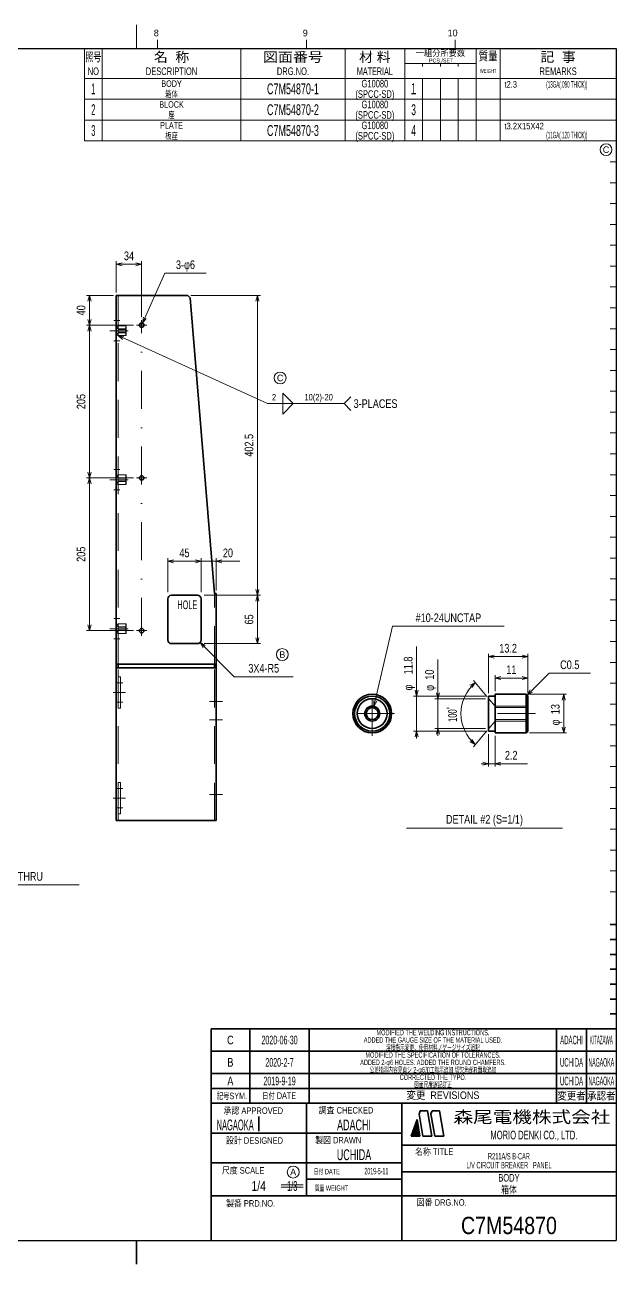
# Model space of a CAD drawing. Header units: millimetres. Extents: x 7 to 587, y 2 to 418.
# Drawn here: x 388.5 to 587, y 2 to 418 of the extents above; entities that cross this region are included whole.
import ezdxf
from ezdxf.enums import TextEntityAlignment as Align

# ---------------------------------------------------------------- set-up
doc = ezdxf.new("R2010")
doc.units = ezdxf.units.MM
doc.linetypes.add('DASHDOT', pattern=[25.3, 12.7, -6.3, 0, -6.3])
doc.linetypes.add('DASHED', pattern=[19, 12.7, -6.3])
for name, color, linetype in [('GR1_02', 7, 'Continuous'), ('GR1_05', 7, 'Continuous'), ('GR1_16', 7, 'Continuous'), ('図面枠C7M', 7, 'Continuous'), ('表題、部品表_01', 7, 'Continuous'), ('表題、部品表_02', 7, 'Continuous'), ('表題、部品表_03', 7, 'Continuous'), ('表題、部品表_Layer1', 7, 'Continuous')]:
    doc.layers.add(name, color=color, linetype=linetype)
doc.styles.add('HG丸ｺﾞｼｯｸM-PRO', font='')
doc.styles.get('HG丸ｺﾞｼｯｸM-PRO').set_extended_font_data('HG丸ｺﾞｼｯｸM-PRO')

# ---------------------------------------------------------------- blocks, each defined once
blk = doc.blocks.new('BLKF026')
at = {"layer": '図面枠C7M', "color": 4, "linetype": 'Continuous', "lineweight": 13}
for p, q in [((519.749617, 49.41693), (520.269705, 49.937017)), ((519.830546, 49.63928), (520.248506, 50.05724)), ((519.911475, 49.861631), (520.227307, 50.177463)), ((519.992404, 50.083981), (520.206109, 50.297686)), ((520.073333, 50.306331), (520.18491, 50.417909)), ((520.154262, 50.528681), (520.163712, 50.538131)), ((518.157871, 44.996757), (520.693675, 47.532561)), ((518.211969, 45.192276), (520.672477, 47.652784)), ((518.292898, 45.414626), (520.651278, 47.773006)), ((518.299292, 44.996757), (520.714874, 47.412338)), ((518.373827, 45.636976), (520.63008, 47.893229)), ((518.440714, 44.996757), (520.736072, 47.292115)), ((518.454756, 45.859327), (520.608881, 48.013452)), ((518.535684, 46.081677), (520.587682, 48.133675)), ((518.582135, 44.996757), (520.757271, 47.171892)), ((518.616613, 46.304027), (520.566484, 48.253898)), ((518.697542, 46.526377), (520.545285, 48.374121)), ((518.723556, 44.996757), (520.778469, 47.051669)), ((518.778471, 46.748727), (520.524087, 48.494343)), ((518.8594, 46.971078), (520.502888, 48.614566)), ((518.864978, 44.996757), (520.799668, 46.931447)), ((518.940329, 47.193428), (520.48169, 48.734789)), ((519.006399, 44.996757), (520.820866, 46.811224)), ((519.021258, 47.415778), (520.460491, 48.855012)), ((519.102186, 47.638128), (520.439293, 48.975235)), ((519.147821, 44.996757), (520.842065, 46.691001)), ((519.183115, 47.860479), (520.418094, 49.095457)), ((519.264044, 48.082829), (520.396896, 49.21568)), ((519.289242, 44.996757), (520.863263, 46.570778)), ((519.344973, 48.305179), (520.375697, 49.335903)), ((519.425902, 48.527529), (520.354499, 49.456126)), ((519.430663, 44.996757), (520.884462, 46.450555)), ((519.506831, 48.749879), (520.3333, 49.576349)), ((519.572085, 44.996757), (520.90566, 46.330332)), ((519.58776, 48.97223), (520.312102, 49.696572)), ((519.668689, 49.19458), (520.290903, 49.816794)), ((519.713506, 44.996757), (520.926859, 46.21011)), ((519.854927, 44.996757), (520.948057, 46.089887)), ((519.996349, 44.996757), (520.969256, 45.969664)), ((520.13777, 44.996757), (520.990455, 45.849441)), ((520.279191, 44.996757), (521.011653, 45.729218)), ((520.420613, 44.996757), (521.032852, 45.608995)), ((520.562034, 44.996757), (521.05405, 45.488773)), ((520.703455, 44.996757), (521.075249, 45.36855)), ((520.844877, 44.996757), (521.096447, 45.248327)), ((520.986298, 44.996757), (521.117646, 45.128104)), ((521.12772, 44.996757), (521.138844, 45.007881))]:
    blk.add_line(p, q, dxfattribs=at)
blk = doc.blocks.new('BLKF023')
at = {"layer": '図面枠C7M', "color": 4, "linetype": 'Continuous', "lineweight": 13}
for p, q in [((426, 410), (426, 418)), ((433, 413), (433, 410)), ((483, 413), (483, 410)), ((533, 413), (533, 410)), ((585, 393), (587, 393)), ((585, 386), (587, 386)), ((585, 379), (587, 379)), ((585, 372), (587, 372)), ((585, 365), (587, 365)), ((585, 358), (587, 358)), ((585, 351), (587, 351)), ((585, 344), (587, 344)), ((585, 337), (587, 337)), ((585, 330), (587, 330)), ((585, 323), (587, 323)), ((585, 316), (587, 316)), ((585, 309), (587, 309)), ((585, 302), (587, 302)), ((585, 295), (587, 295)), ((585, 288), (587, 288)), ((585, 281), (587, 281)), ((585, 274), (587, 274)), ((585, 267), (587, 267)), ((587, 260), (585, 260)), ((585, 253), (587, 253)), ((585, 246), (587, 246)), ((585, 239), (587, 239)), ((585, 232), (587, 232)), ((585, 225), (587, 225)), ((585, 218), (587, 218)), ((585, 211), (587, 211)), ((585, 204), (587, 204)), ((585, 197), (587, 197)), ((585, 190), (587, 190)), ((585, 183), (587, 183)), ((585, 176), (587, 176)), ((585, 169), (587, 169)), ((585, 162), (587, 162)), ((585, 155), (587, 155)), ((585, 148), (587, 148)), ((585, 141), (587, 141)), ((585, 134), (587, 134)), ((585, 127), (587, 127))]:
    blk.add_line(p, q, dxfattribs=at)
at = {"layer": '図面枠C7M', "color": 2, "linetype": 'Continuous', "lineweight": 25}
for p, q in [((33, 410), (587, 410)), ((587, 410), (587, 10)), ((7, 10), (587, 10))]:
    blk.add_line(p, q, dxfattribs=at)
at = {"layer": '図面枠C7M', "color": 3, "linetype": 'Continuous', "lineweight": 35}
for p, q in [((587, 116), (585, 116)), ((587, 111), (585, 111)), ((587, 106), (585, 106)), ((587, 101), (585, 101)), ((587, 96), (585, 96)), ((587, 91), (585, 91)), ((587, 86), (585, 86)), ((451, 81), (587, 81)), ((451, 81), (451, 10)), ((464, 56), (464, 81)), ((484, 56), (484, 81)), ((567, 56), (567, 81)), ((577, 56), (577, 81)), ((451, 73.5), (587, 73.5)), ((451, 66), (587, 66)), ((451, 61), (587, 61)), ((451, 56), (587, 56)), ((483, 56), (483, 25)), ((515, 56), (515, 10)), ((467.01, 51.56), (467.01, 46.69)), ((518.14, 45), (520.16, 50.55)), ((521.14, 45), (520.16, 50.55)), ((520.84, 52.4), (521.23, 53.5)), ((522.14, 45), (520.84, 52.4)), ((521.23, 53.5), (523.64, 53.5)), ((525.14, 45), (523.64, 53.5)), ((525.18, 53.5), (524.82, 52.51)), ((526.14, 45), (524.82, 52.51)), ((525.18, 53.5), (527.64, 53.5)), ((529.14, 45), (527.64, 53.5)), ((451, 46), (515, 46)), ((515, 42), (587, 42)), ((518.14, 45), (521.14, 45)), ((522.14, 45), (525.14, 45)), ((526.14, 45), (529.14, 45)), ((451, 36), (515, 36)), ((483, 30.5), (515, 30.5)), ((515, 33), (587, 33)), ((451, 25), (587, 25)), ((426, 2), (426, 10))]:
    blk.add_line(p, q, dxfattribs=at)
at = {"layer": '図面枠C7M', "color": 4, "linetype": 'Continuous', "lineweight": 13}
blk.add_blockref('BLKF026', (0, 0), dxfattribs=at)
at = {"layer": '図面枠C7M', "color": 4, "linetype": 'Continuous', "lineweight": 13, "style": 'HG丸ｺﾞｼｯｸM-PRO', "width": 1.003994}
for s, height, p in [('8', 2.25, (431.8, 413.45)), ('9', 2.25, (481.8, 413.45)), ('10', 2.255, (530.4, 413.45))]:
    blk.add_text(s, height=height, dxfattribs=at).set_placement(p, align=Align.BOTTOM_LEFT)
at = {"layer": '図面枠C7M', "color": 4, "linetype": 'Continuous', "lineweight": 13, "style": 'HG丸ｺﾞｼｯｸM-PRO'}
for s, height, width, p in [('記号SYM.', 2.182, 0.69227, (458.03, 58.49)), ('日付 DATE', 2.182, 0.692507, (473.87, 58.58)), ('変更  REVISIONS', 2.5455, 0.887352, (528.85, 58.72)), ('変更者', 2.545, 0.887717, (572, 58.5)), ('承認者', 2.545, 0.887717, (582, 58.5)), ('承認 APPROVED', 2.1818, 0.863151, (465.21, 53.54)), ('調査 CHECKED', 2.182, 0.863174, (496.34, 53.67)), ('設計 DESIGNED', 2.1818, 0.862613, (465.61, 43.51)), ('製図 DRAWN', 2.182, 0.863099, (493.7, 43.65)), ('名称 TITLE', 2.182, 0.862489, (525.93, 39.77)), ('尺度 SCALE', 2.182, 0.862581, (461.78, 33.49)), ('日付 DATE', 1.818, 0.618255, (489.88, 33.09)), ('質量 WEIGHT', 1.818, 0.618812, (491.46, 27.55)), ('製番 PRD.NO.', 2.182, 0.863299, (464.29, 22.41)), ('図番 DRG.NO.', 2.182, 0.863083, (528.44, 22.73))]:
    blk.add_text(s, height=height, dxfattribs=dict(at, width=width)).set_placement(p, align=Align.MIDDLE_CENTER)
at = {"layer": '図面枠C7M', "color": 2, "linetype": 'Continuous', "lineweight": 25, "style": 'HG丸ｺﾞｼｯｸM-PRO', "width": 1.206081}
blk.add_text('森尾電機株式会社', height=4, dxfattribs=at).set_placement((558.72, 51.43), align=Align.MIDDLE_CENTER)
at = {"layer": '図面枠C7M', "color": 3, "linetype": 'Continuous', "lineweight": 35, "style": 'HG丸ｺﾞｼｯｸM-PRO', "width": 0.652197}
blk.add_text('MORIO DENKI CO., LTD.', height=2.9091, dxfattribs=at).set_placement((559.38, 45.36), align=Align.MIDDLE_CENTER)
blk = doc.blocks.new('BLKF027')
at = {"layer": '図面枠C7M', "color": 3, "linetype": 'Continuous', "lineweight": 35, "style": 'HG丸ｺﾞｼｯｸM-PRO'}
for s, height, width, p in [('MODIFIED THE WELDING INSTRUCTIONS.', 1.8182, 0.618778, (525.5, 79.75)), ('C', 2.91, 0.782198, (457.5, 77.25)), ('2020-06-30', 2.909, 0.488281, (474, 77.25)), ('ADACHI', 2.909, 0.415454, (572, 77.25)), ('B', 2.91, 0.78204, (457.5, 69.75)), ('2020-2-7', 2.909, 0.488281, (474, 69.75)), ('MODIFIED THE SPECIFICATION OF TOLERANCES.', 1.8182, 0.618603, (525.5, 72.25)), ('UCHIDA', 2.909, 0.415827, (572, 69.75)), ('NAGAOKA', 2.909, 0.359254, (582, 69.75)), ('A', 2.91, 0.782973, (457.5, 63.5)), ('2019-9-19', 2.909, 0.488281, (474, 63.5)), ('CORRECTED THE TYPO.', 1.8182, 0.618782, (525.5, 64.75)), ('UCHIDA', 2.909, 0.415827, (572, 63.5)), ('NAGAOKA', 2.909, 0.359254, (582, 63.5)), ('NAGAOKA', 3.636, 0.414524, (459.11, 48.75)), ('ADACHI', 3.636, 0.619335, (499, 48.75)), ('UCHIDA', 3.636, 0.61989, (499, 38.75)), ('R211A/S B-CAR', 2.1818, 0.521847, (551, 38.25)), ('2019-5-11', 2.182, 0.482367, (506.5, 33.25)), ('L/V CIRCUIT BREAKER\u3000PANEL', 2.1818, 0.522183, (551, 35.25)), ('1/4', 3.273, 0.80628, (467, 28.25)), ('BODY', 2.545, 0.741425, (551, 31)), ('C7M54870', 5.818, 0.846013, (551, 15))]:
    blk.add_text(s, height=height, dxfattribs=dict(at, width=width)).set_placement(p, align=Align.MIDDLE_CENTER)
blk = doc.blocks.new('BLKF029')
at = {"layer": 'GR1_02', "color": 3, "linetype": 'Continuous', "lineweight": 35}
for p, q in [((436.47, 211.53), (436.47, 225.28)), ((437.72, 226.53), (446.47, 226.53)), ((447.72, 211.53), (447.72, 225.28)), ((437.72, 210.28), (446.47, 210.28))]:
    blk.add_line(p, q, dxfattribs=at)
for centre, start, end in [((437.72, 225.28), 90, 180), ((446.47, 225.28), 0, 90), ((437.72, 211.53), 180, 270), ((446.47, 211.53), 270, 0)]:
    blk.add_arc(centre, 1.25, start, end, dxfattribs=at)
blk = doc.blocks.new('BLKF030')
at = {"layer": 'GR1_02', "color": 3, "linetype": 'Continuous', "lineweight": 35}
for p, q in [((419.22, 327.16), (443.22, 327.16)), ((419.22, 327.16), (419.22, 150.91)), ((443.22, 327.16), (444.03, 326.41)), ((444.03, 326.41), (452.14, 227.16)), ((452.72, 227.16), (452.14, 227.16)), ((452.72, 150.91), (452.72, 227.16)), ((419.79, 202.16), (419.79, 203.41)), ((452.14, 202.16), (452.14, 203.41)), ((419.22, 150.91), (452.72, 150.91))]:
    blk.add_line(p, q, dxfattribs=at)
at = {"layer": 'GR1_02', "color": 4, "linetype": 'DASHED', "lineweight": 13}
for p, q in [((419.79, 203.41), (419.79, 327.16)), ((452.14, 203.41), (452.14, 227.16)), ((419.79, 150.91), (419.79, 202.16)), ((452.14, 150.91), (452.14, 202.16))]:
    blk.add_line(p, q, dxfattribs=at)
blk = doc.blocks.new('BLKF041')
at = {"layer": 'GR1_02', "color": 4, "linetype": 'DASHED', "lineweight": 13}
for p, q in [((420.59, 199.16), (419.79, 199.16)), ((419.79, 199.16), (419.79, 188.66)), ((420.59, 188.66), (420.59, 199.16)), ((419.79, 188.66), (420.59, 188.66))]:
    blk.add_line(p, q, dxfattribs=at)
blk = doc.blocks.new('BLKF042')
at = {"layer": 'GR1_02', "color": 4, "linetype": 'DASHED', "lineweight": 13}
for p, q in [((420.59, 163.66), (419.79, 163.66)), ((419.79, 163.66), (419.79, 153.16)), ((420.59, 153.16), (420.59, 163.66)), ((419.79, 153.16), (420.59, 153.16))]:
    blk.add_line(p, q, dxfattribs=at)
blk = doc.blocks.new('FXTIP_ARROW_S')
at = {"color": 0, "linetype": 'Continuous', "lineweight": -2}
for q in [(-1, 0), (-0.97, 0.26), (-0.97, -0.26)]:
    blk.add_line((0, 0), q, dxfattribs=at)
blk = doc.blocks.new('FXTIP_ARROW_E')
at = {"color": 0, "linetype": 'Continuous', "lineweight": -2}
for q in [(-1, 0), (-0.97, 0.26), (-0.97, -0.26)]:
    blk.add_line((0, 0), q, dxfattribs=at)
blk = doc.blocks.new('BLKF048')
at = {"layer": '表題、部品表_02', "color": 4, "linetype": 'Continuous', "lineweight": 13}
for p, q in [((408.5, 400), (408.5, 393)), ((408.5, 400), (587, 400)), ((414.5, 400), (414.5, 393)), ((461, 400), (461, 393)), ((496, 400), (496, 393)), ((516, 400), (516, 393)), ((522, 400), (522, 393)), ((528, 400), (528, 393)), ((534, 393), (534, 400)), ((540, 400), (540, 393)), ((548, 400), (548, 393)), ((587, 400), (587, 393)), ((408.5, 393), (587, 393))]:
    blk.add_line(p, q, dxfattribs=at)
blk = doc.blocks.new('BLKF051')
at = {"layer": '表題、部品表_01', "color": 4, "linetype": 'Continuous', "lineweight": 13}
for p, q in [((408.5, 410), (408.5, 400)), ((408.5, 410), (587, 410)), ((414.5, 410), (414.5, 400)), ((461, 410), (461, 400)), ((496, 410), (496, 400)), ((516, 410), (516, 400)), ((540, 410), (540, 400)), ((548, 410), (548, 400)), ((587, 410), (587, 400)), ((516, 405), (540, 405)), ((522, 404), (522, 405)), ((528, 405), (528, 404)), ((534, 405), (534, 404)), ((408.5, 400), (587, 400))]:
    blk.add_line(p, q, dxfattribs=at)
at = {"layer": '表題、部品表_01', "color": 3, "linetype": 'Continuous', "lineweight": 35, "style": 'HG丸ｺﾞｼｯｸM-PRO'}
for s, height, width, p in [('照号', 2.909, 0.651535, (411.5, 407.2)), ('名  称', 3.273, 1.042426, (437.75, 407.2)), ('図面番号', 3.273, 1.127518, (478.5, 407.2)), ('材 料', 3.273, 1.042439, (506, 407.2)), ('一組分所要数', 2.036, 0.966638, (528, 408.5)), ('質量', 2.909, 0.781842, (544, 407.5)), ('記  事', 3.273, 1.042426, (567.5, 407.2)), ('NO', 2.545, 0.740841, (411.5, 402.4)), ('DESCRIPTION', 2.5455, 0.741365, (437.75, 402.4)), ('DRG.NO.', 2.545, 0.741189, (478.5, 402.4)), ('MATERIAL', 2.545, 0.594756, (506, 402.4)), ('PCS./SET.', 1.309, 0.862935, (528.5, 406)), ('REMARKS', 2.545, 0.742803, (567.5, 402.4)), ('WEIGHT', 1.309, 0.635507, (544, 402.5))]:
    blk.add_text(s, height=height, dxfattribs=dict(at, width=width)).set_placement(p, align=Align.MIDDLE_CENTER)
blk = doc.blocks.new('BLKF050')
at = {"layer": '表題、部品表_01', "color": 3, "linetype": 'Continuous', "lineweight": 13}
blk.add_blockref('BLKF051', (0, 0), dxfattribs=at)
blk = doc.blocks.new('BLKF055')
at = {"layer": '表題、部品表_02', "color": 4, "linetype": 'Continuous', "lineweight": 13}
for p, q in [((408.5, 393), (408.5, 386)), ((408.5, 393), (587, 393)), ((414.5, 393), (414.5, 386)), ((461, 393), (461, 386)), ((496, 393), (496, 386)), ((516, 393), (516, 386)), ((522, 393), (522, 386)), ((528, 393), (528, 386)), ((534, 386), (534, 393)), ((540, 393), (540, 386)), ((548, 393), (548, 386)), ((587, 393), (587, 386)), ((408.5, 386), (587, 386))]:
    blk.add_line(p, q, dxfattribs=at)
blk = doc.blocks.new('BLKF057')
at = {"layer": '表題、部品表_02', "color": 4, "linetype": 'Continuous', "lineweight": 13}
for p, q in [((408.5, 386), (408.5, 379)), ((408.5, 386), (587, 386)), ((414.5, 386), (414.5, 379)), ((461, 386), (461, 379)), ((496, 386), (496, 379)), ((516, 386), (516, 379)), ((522, 386), (522, 379)), ((528, 386), (528, 379)), ((534, 379), (534, 386)), ((540, 386), (540, 379)), ((548, 386), (548, 379)), ((587, 386), (587, 379)), ((408.5, 379), (587, 379))]:
    blk.add_line(p, q, dxfattribs=at)
blk = doc.blocks.new('BLKF074')
at = {"layer": '図面枠C7M', "color": 3, "linetype": 'Continuous', "lineweight": 35}
for p, q in [((544.12, 180.91), (544.12, 192.71)), ((544.12, 192.71), (546.32, 192.71)), ((546.32, 193.31), (556.82, 193.31)), ((546.32, 193.31), (546.32, 180.31)), ((556.82, 180.31), (556.82, 193.31)), ((556.82, 193.31), (557.32, 192.81)), ((557.32, 192.81), (557.32, 180.81)), ((546.32, 180.91), (544.12, 180.91)), ((556.82, 180.31), (546.32, 180.31)), ((557.32, 180.81), (556.82, 180.31))]:
    blk.add_line(p, q, dxfattribs=at)
at = {"layer": '図面枠C7M', "color": 4, "linetype": 'DASHED', "lineweight": 13}
for p, q in [((544.12, 191.81), (544.22, 191.81)), ((546.32, 189.31), (544.22, 191.81)), ((544.22, 191.81), (544.22, 181.81)), ((557.32, 189.31), (546.32, 189.31)), ((546.32, 189.31), (546.32, 184.31)), ((557.32, 188.81), (546.32, 188.81)), ((546.32, 184.31), (544.22, 181.81)), ((557.32, 184.81), (546.32, 184.81)), ((557.32, 184.31), (546.32, 184.31)), ((544.12, 181.81), (544.22, 181.81))]:
    blk.add_line(p, q, dxfattribs=at)
blk = doc.blocks.new('BLKF075')
at = {"layer": '図面枠C7M', "color": 3, "linetype": 'Continuous', "lineweight": 35}
for radius in [6.5, 5.9, 5, 2.5, 2]:
    blk.add_circle((505.1, 186.81), radius, dxfattribs=at)
blk = doc.blocks.new('BLKF076')
at = {"layer": 'GR1_16', "color": 4, "linetype": 'Continuous', "lineweight": 13}
for p, q in [((478.61, 290.85), (475.11, 294.35)), ((475.11, 287.35), (475.11, 294.35)), ((478.61, 290.85), (475.11, 287.35))]:
    blk.add_line(p, q, dxfattribs=at)
blk = doc.blocks.new('BLKF078')
at = {"layer": 'GR1_02', "color": 4, "linetype": 'DASHED', "lineweight": 13}
for p, q in [((419.24, 213.81), (419.24, 216.76)), ((419.24, 216.76), (419.79, 216.76)), ((419.24, 216.53), (419.27, 216.53)), ((419.79, 215.91), (419.27, 216.53)), ((419.27, 216.53), (419.27, 214.03)), ((419.79, 216.91), (422.42, 216.91)), ((419.79, 216.91), (419.79, 213.66)), ((422.42, 213.66), (422.42, 216.91)), ((422.42, 216.91), (422.54, 216.78)), ((422.54, 216.78), (422.54, 213.78)), ((419.24, 214.03), (419.27, 214.03)), ((419.79, 213.81), (419.24, 213.81)), ((419.79, 214.66), (419.27, 214.03)), ((422.54, 215.91), (419.79, 215.91)), ((419.79, 215.91), (419.79, 214.66)), ((422.54, 215.78), (419.79, 215.78)), ((422.54, 214.78), (419.79, 214.78)), ((422.54, 214.66), (419.79, 214.66)), ((422.42, 213.66), (419.79, 213.66)), ((422.54, 213.78), (422.42, 213.66))]:
    blk.add_line(p, q, dxfattribs=at)
blk = doc.blocks.new('BLKF079')
at = {"layer": 'GR1_02', "color": 4, "linetype": 'DASHED', "lineweight": 13}
for p, q in [((419.24, 263.81), (419.24, 266.76)), ((419.24, 266.76), (419.79, 266.76)), ((419.24, 266.53), (419.27, 266.53)), ((419.79, 265.91), (419.27, 266.53)), ((419.27, 266.53), (419.27, 264.03)), ((419.79, 266.91), (422.42, 266.91)), ((419.79, 266.91), (419.79, 263.66)), ((422.42, 263.66), (422.42, 266.91)), ((422.42, 266.91), (422.54, 266.78)), ((422.54, 266.78), (422.54, 263.78)), ((419.24, 264.03), (419.27, 264.03)), ((419.79, 263.81), (419.24, 263.81)), ((419.79, 264.66), (419.27, 264.03)), ((422.54, 265.91), (419.79, 265.91)), ((419.79, 265.91), (419.79, 264.66)), ((422.54, 265.78), (419.79, 265.78)), ((422.54, 264.78), (419.79, 264.78)), ((422.54, 264.66), (419.79, 264.66)), ((422.42, 263.66), (419.79, 263.66)), ((422.54, 263.78), (422.42, 263.66))]:
    blk.add_line(p, q, dxfattribs=at)
blk = doc.blocks.new('BLKF080')
at = {"layer": 'GR1_02', "color": 4, "linetype": 'DASHED', "lineweight": 13}
for p, q in [((419.24, 313.81), (419.24, 316.76)), ((419.24, 316.76), (419.79, 316.76)), ((419.24, 316.53), (419.27, 316.53)), ((419.79, 315.91), (419.27, 316.53)), ((419.27, 316.53), (419.27, 314.03)), ((419.79, 316.91), (422.42, 316.91)), ((419.79, 316.91), (419.79, 313.66)), ((422.42, 313.66), (422.42, 316.91)), ((422.42, 316.91), (422.54, 316.78)), ((422.54, 316.78), (422.54, 313.78)), ((419.24, 314.03), (419.27, 314.03)), ((419.79, 313.81), (419.24, 313.81)), ((419.79, 314.66), (419.27, 314.03)), ((422.54, 315.91), (419.79, 315.91)), ((419.79, 315.91), (419.79, 314.66)), ((422.54, 315.78), (419.79, 315.78)), ((422.54, 314.78), (419.79, 314.78)), ((422.54, 314.66), (419.79, 314.66)), ((422.42, 313.66), (419.79, 313.66)), ((422.54, 313.78), (422.42, 313.66))]:
    blk.add_line(p, q, dxfattribs=at)
blk = doc.blocks.new('BLKF081')
at = {"layer": '表題、部品表_Layer1', "color": 4, "linetype": 'Continuous', "lineweight": 13}
blk.add_circle((478.58, 32.93), 2, dxfattribs=at)
at = {"layer": '表題、部品表_Layer1', "color": 4, "linetype": 'Continuous', "lineweight": 13, "style": 'HG丸ｺﾞｼｯｸM-PRO', "width": 1.042301}
blk.add_text('A', height=2.18, dxfattribs=at).set_placement((478.58, 32.93), align=Align.MIDDLE_CENTER)
blk = doc.blocks.new('BLKF085')
at = {"layer": 'GR1_05', "color": 4, "linetype": 'Continuous', "lineweight": 13}
blk.add_circle((474.93, 206.63), 2, dxfattribs=at)
at = {"layer": 'GR1_05', "color": 4, "linetype": 'Continuous', "lineweight": 13, "style": 'HG丸ｺﾞｼｯｸM-PRO', "width": 1.04272}
blk.add_text('B', height=2.18, rotation=360, dxfattribs=at).set_placement((474.93, 206.63), align=Align.MIDDLE_CENTER)
blk = doc.blocks.new('BLKF086')
at = {"layer": 'GR1_05', "color": 4, "linetype": 'Continuous', "lineweight": 13}
blk.add_circle((474.2, 299.46), 2, dxfattribs=at)
at = {"layer": 'GR1_05', "color": 4, "linetype": 'Continuous', "lineweight": 13, "style": 'HG丸ｺﾞｼｯｸM-PRO', "width": 1.042931}
blk.add_text('C', height=2.18, dxfattribs=at).set_placement((474.2, 299.46), align=Align.MIDDLE_CENTER)
blk = doc.blocks.new('BLKF087')
at = {"layer": '表題、部品表_Layer1', "color": 4, "linetype": 'Continuous', "lineweight": 13}
blk.add_circle((583.58, 376.09), 2, dxfattribs=at)
at = {"layer": '表題、部品表_Layer1', "color": 4, "linetype": 'Continuous', "lineweight": 13, "style": 'HG丸ｺﾞｼｯｸM-PRO', "width": 1.042931}
blk.add_text('C', height=2.18, dxfattribs=at).set_placement((583.58, 376.09), align=Align.MIDDLE_CENTER)

msp = doc.modelspace()

# ---------------------------------------------------------------- linework, layer by layer
at = {"layer": 'GR1_02', "color": 4, "linetype": 'DASHDOT', "lineweight": 13}
for p, q in [((420.44, 318.7), (418.36, 318.7)), ((429.47, 317.16), (425.97, 317.16)), ((427.72, 212.91), (427.72, 318.91)), ((423.15, 315.28), (417.03, 315.28)), ((420.44, 311.87), (418.36, 311.87)), ((420.44, 268.7), (418.36, 268.7)), ((423.15, 265.28), (417.03, 265.28)), ((429.47, 265.91), (425.97, 265.91)), ((420.44, 261.87), (418.36, 261.87)), ((420.44, 218.7), (418.36, 218.7)), ((423.15, 215.28), (417.03, 215.28)), ((429.47, 214.66), (425.97, 214.66)), ((420.44, 211.87), (418.36, 211.87)), ((421.45, 197.16), (418.95, 197.16)), ((422.27, 193.91), (418.21, 193.91)), ((421.45, 190.66), (418.95, 190.66)), ((450.48, 190.91), (454.9, 190.91)), ((450.48, 184.66), (454.9, 184.66)), ((422.27, 158.41), (418.21, 158.41)), ((421.45, 161.66), (418.95, 161.66)), ((450.48, 159.66), (454.9, 159.66)), ((421.45, 155.16), (418.95, 155.16))]:
    msp.add_line(p, q, dxfattribs=at)
at = {"layer": 'GR1_02', "color": 4, "linetype": 'DASHED', "lineweight": 13}
for p, q in [((419.22, 316.78), (419.79, 316.78)), ((419.22, 313.78), (419.79, 313.78)), ((419.22, 266.78), (419.79, 266.78)), ((419.22, 263.78), (419.79, 263.78)), ((419.22, 216.78), (419.79, 216.78)), ((419.22, 213.78), (419.79, 213.78))]:
    msp.add_line(p, q, dxfattribs=at)
at = {"layer": 'GR1_02', "color": 3, "linetype": 'Continuous', "lineweight": 35}
for p, q in [((419.22, 203.41), (452.72, 203.41)), ((419.22, 202.16), (452.72, 202.16))]:
    msp.add_line(p, q, dxfattribs=at)
for centre in [(427.72, 317.16), (427.72, 265.91), (427.72, 214.66)]:
    msp.add_circle(centre, 0.75, dxfattribs=at)
at = {"layer": 'GR1_16', "color": 4, "linetype": 'Continuous', "lineweight": 13}
for p, q in [((419.22, 328.16), (419.22, 338.62)), ((419.22, 337.62), (427.72, 337.62)), ((427.72, 319.91), (427.72, 338.62)), ((428.02, 317.84), (435.51, 334.65)), ((435.51, 334.65), (449.35, 334.65)), ((418.22, 327.16), (409.21, 327.16)), ((410.21, 317.16), (410.21, 327.16)), ((444.22, 327.16), (467.57, 327.16)), ((466.57, 226.53), (466.57, 327.16)), ((424.97, 317.16), (409.21, 317.16)), ((410.21, 265.91), (410.21, 317.16)), ((419.79, 313.66), (470, 290.85)), ((497.97, 293.14), (495.68, 290.85)), ((470, 290.85), (495.68, 290.85)), ((497.97, 288.56), (495.68, 290.85)), ((424.97, 265.91), (409.21, 265.91)), ((410.21, 214.66), (410.21, 265.91)), ((436.47, 227.53), (436.47, 238.93)), ((436.47, 237.93), (447.72, 237.93)), ((447.72, 227.53), (447.72, 238.93)), ((447.72, 237.93), (452.72, 237.93)), ((452.72, 228.16), (452.72, 238.93)), ((452.72, 237.93), (460.64, 237.93)), ((448.72, 226.53), (467.57, 226.53)), ((466.57, 210.28), (466.57, 226.53)), ((424.97, 214.66), (409.21, 214.66)), ((447.35, 210.65), (458.81, 199.19)), ((448.72, 210.28), (467.57, 210.28)), ((458.81, 199.19), (478.57, 199.19)), ((348.49, 129.34), (406.73, 129.34))]:
    msp.add_line(p, q, dxfattribs=at)
at = {"layer": '図面枠C7M', "color": 4, "linetype": 'Continuous', "lineweight": 13}
for p, q in [((505.67, 189.24), (511.91, 216.14)), ((511.91, 216.14), (549.43, 216.14)), ((520, 192.71), (520, 209.31)), ((527.16, 191.81), (527.16, 205)), ((544.12, 193.71), (544.12, 206.92)), ((544.12, 205.92), (557.32, 205.92)), ((557.32, 193.81), (557.32, 206.92)), ((546.32, 194.31), (546.32, 199.72)), ((557.12, 193.01), (564.48, 200.37)), ((557.32, 193.81), (557.32, 199.72)), ((564.48, 200.37), (578.32, 200.37)), ((543.58, 192.57), (539.07, 197.94)), ((546.32, 198.72), (557.32, 198.72)), ((543.12, 192.71), (519, 192.71)), ((520, 180.91), (520, 192.71)), ((543.12, 191.81), (526.16, 191.81)), ((527.16, 181.81), (527.16, 191.81)), ((557.92, 193.31), (570.37, 193.31)), ((569.37, 180.31), (569.37, 193.31)), ((543.12, 180.91), (519, 180.91)), ((520, 178.41), (520, 180.91)), ((543.12, 181.81), (526.16, 181.81)), ((527.16, 179.31), (527.16, 181.81)), ((543.58, 181.04), (539.07, 175.67)), ((544.12, 179.91), (544.12, 169)), ((546.32, 179.31), (546.32, 169)), ((557.92, 180.31), (570.37, 180.31)), ((541.62, 170), (544.12, 170)), ((544.12, 170), (546.32, 170)), ((546.32, 170), (557.2, 170)), ((516.62, 148.33), (568.94, 148.33))]:
    msp.add_line(p, q, dxfattribs=at)
at = {"layer": '図面枠C7M', "color": 4, "linetype": 'DASHDOT', "lineweight": 13}
for p, q in [((505.1, 179.31), (505.1, 194.31)), ((512.6, 186.81), (497.6, 186.81)), ((559.86, 186.81), (541.14, 186.81))]:
    msp.add_line(p, q, dxfattribs=at)
at = {"layer": '図面枠C7M', "color": 4, "linetype": 'Continuous', "lineweight": 13}
msp.add_arc((548.42, 186.81), 13.54, 130, 230, dxfattribs=at)
at = {"layer": '表題、部品表_Layer1', "color": 4, "linetype": 'Continuous', "lineweight": 13}
for p, q in [((474.59, 28.65), (481.92, 28.65)), ((474.59, 27.85), (481.92, 27.85))]:
    msp.add_line(p, q, dxfattribs=at)

# ---------------------------------------------------------------- block references
at = {"layer": 'GR1_02', "color": 3, "linetype": 'Continuous', "lineweight": 35}
for name in ['BLKF030', 'BLKF029']:
    msp.add_blockref(name, (0, 0), dxfattribs=at)
at = {"layer": 'GR1_02', "color": 4, "linetype": 'DASHED', "lineweight": 13}
for name in ['BLKF080', 'BLKF079', 'BLKF078', 'BLKF041', 'BLKF042']:
    msp.add_blockref(name, (0, 0), dxfattribs=at)
at = {"layer": 'GR1_05', "color": 4, "linetype": 'Continuous', "lineweight": 13}
for name in ['BLKF086', 'BLKF085']:
    msp.add_blockref(name, (0, 0), dxfattribs=at)
at = {"layer": 'GR1_16', "color": 4, "linetype": 'Continuous', "lineweight": 13, "xscale": 2, "yscale": 2}
for name, p, rotation in [('FXTIP_ARROW_S', (419.22, 337.62), 180), ('FXTIP_ARROW_E', (427.72, 337.62), 360), ('FXTIP_ARROW_E', (410.21, 327.16), 90), ('FXTIP_ARROW_E', (466.57, 327.16), 90), ('FXTIP_ARROW_S', (410.21, 317.16), 270), ('FXTIP_ARROW_E', (410.21, 317.16), 90), ('FXTIP_ARROW_S', (428.02, 317.84), 245.9838249305466), ('FXTIP_ARROW_S', (419.79, 313.66), 155.5674570778185), ('FXTIP_ARROW_S', (410.21, 265.91), 270), ('FXTIP_ARROW_E', (410.21, 265.91), 90), ('FXTIP_ARROW_S', (436.47, 237.93), 180), ('FXTIP_ARROW_E', (447.72, 237.93), 360), ('FXTIP_ARROW_S', (452.72, 237.93), 180), ('FXTIP_ARROW_S', (466.57, 226.53), 270), ('FXTIP_ARROW_E', (466.57, 226.53), 90), ('FXTIP_ARROW_S', (410.21, 214.66), 270), ('FXTIP_ARROW_S', (466.57, 210.28), 270), ('FXTIP_ARROW_S', (447.35, 210.65), 134.9959328968896)]:
    msp.add_blockref(name, p, dxfattribs=dict(at, rotation=rotation))
at = {"layer": 'GR1_16', "color": 4, "linetype": 'Continuous', "lineweight": 13}
msp.add_blockref('BLKF076', (0, 0), dxfattribs=at)
at = {"layer": '図面枠C7M', "color": 4, "linetype": 'Continuous', "lineweight": 13}
msp.add_blockref('BLKF023', (0, 0), dxfattribs=at)
at = {"layer": '図面枠C7M', "color": 4, "linetype": 'Continuous', "lineweight": 13, "xscale": 2, "yscale": 2}
for name, p, rotation in [('FXTIP_ARROW_S', (544.12, 205.92), 180), ('FXTIP_ARROW_E', (557.32, 205.92), 360), ('FXTIP_ARROW_E', (539.71, 197.18), 40.00000000000057), ('FXTIP_ARROW_S', (546.32, 198.72), 180), ('FXTIP_ARROW_E', (557.32, 198.72), 360), ('FXTIP_ARROW_S', (520, 192.71), 270), ('FXTIP_ARROW_S', (527.16, 191.81), 270), ('FXTIP_ARROW_S', (557.12, 193.01), 225.0000000000002), ('FXTIP_ARROW_E', (569.37, 193.31), 90), ('FXTIP_ARROW_S', (505.67, 189.24), 256.9270178587068), ('FXTIP_ARROW_E', (520, 180.91), 90), ('FXTIP_ARROW_E', (527.16, 181.81), 90), ('FXTIP_ARROW_S', (569.37, 180.31), 270), ('FXTIP_ARROW_S', (539.71, 176.43), 319.9999999999981), ('FXTIP_ARROW_E', (544.12, 170), 360), ('FXTIP_ARROW_S', (546.32, 170), 180)]:
    msp.add_blockref(name, p, dxfattribs=dict(at, rotation=rotation))
at = {"layer": '図面枠C7M', "color": 3, "linetype": 'Continuous', "lineweight": 35}
for name in ['BLKF075', 'BLKF027']:
    msp.add_blockref(name, (0, 0), dxfattribs=at)
at = {"layer": '図面枠C7M', "color": 3, "linetype": 'DASHED', "lineweight": 13}
msp.add_blockref('BLKF074', (0, 0), dxfattribs=at)
at = {"layer": '表題、部品表_01', "color": 3, "linetype": 'Continuous', "lineweight": 13}
msp.add_blockref('BLKF050', (0, 0), dxfattribs=at)
at = {"layer": '表題、部品表_02', "color": 4, "linetype": 'Continuous', "lineweight": 13}
for name in ['BLKF048', 'BLKF055', 'BLKF057']:
    msp.add_blockref(name, (0, 0), dxfattribs=at)
at = {"layer": '表題、部品表_Layer1', "color": 4, "linetype": 'Continuous', "lineweight": 13}
for name in ['BLKF087', 'BLKF081']:
    msp.add_blockref(name, (0, 0), dxfattribs=at)

# ---------------------------------------------------------------- texts
at = {"layer": 'GR1_16', "color": 3, "linetype": 'Continuous', "lineweight": 35, "style": 'HG丸ｺﾞｼｯｸM-PRO'}
for s, rotation, width, p in [('34', 0, 0.784542, (423.47, 338.12)), ('40', 90, 0.784542, (409.71, 322.16)), ('205', 90, 0.784542, (409.71, 291.53)), ('402.5', 90, 0.7847, (466.07, 276.85)), ('205', 90, 0.784542, (409.71, 240.28)), ('45', 0, 0.784542, (442.09, 238.43)), ('20', 0, 0.784542, (456.68, 238.43)), ('65', 90, 0.784542, (466.07, 218.41)), ('3X4-R5', 360, 0.783365, (468.69, 199.69))]:
    msp.add_text(s, height=2.909, rotation=rotation, dxfattribs=dict(at, width=width)).set_placement(p, align=Align.BOTTOM_CENTER)
for s, height, width, p in [('3-φ6', 2.909, 0.783086, (442.43, 335.15)), ('4-#10-24UNCTAP THRU', 2.9091, 0.783067, (377.61, 129.84))]:
    msp.add_text(s, height=height, dxfattribs=dict(at, width=width)).set_placement(p, align=Align.BOTTOM_CENTER)
for s, height, width, p in [('2', 2.18, 0.691275, (472.17, 293.01)), ('10(2)-20', 2.182, 0.691313, (487.13, 293.01)), ('HOLE', 2.909, 0.521888, (443.05, 223.32))]:
    msp.add_text(s, height=height, dxfattribs=dict(at, width=width)).set_placement(p, align=Align.MIDDLE_CENTER)
at = {"layer": 'GR1_16', "color": 3, "linetype": 'Continuous', "lineweight": 35, "style": 'HG丸ｺﾞｼｯｸM-PRO', "width": 0.78274}
msp.add_text('3-PLACES', height=2.909, dxfattribs=at).set_placement((498.86, 290.85), align=Align.MIDDLE_LEFT)
at = {"layer": '図面枠C7M', "color": 3, "linetype": 'Continuous', "lineweight": 35, "style": 'HG丸ｺﾞｼｯｸM-PRO'}
for s, height, width, p in [('#10-24UNCTAP', 2.9091, 0.783218, (530.67, 216.64)), ('C0.5', 2.909, 0.784005, (571.4, 200.87))]:
    msp.add_text(s, height=height, dxfattribs=dict(at, width=width)).set_placement(p, align=Align.BOTTOM_CENTER)
for s, height, rotation, width, p in [('13.2', 2.909, 0, 0.784749, (550.72, 206.42)), ('11.8', 2.909, 90, 0.784749, (519.5, 202.98)), ('10', 2.909, 90, 0.784542, (526.66, 199.88)), ('11', 2.909, 0, 0.784542, (551.82, 199.22)), ('φ', 2.91, 90, 0.781842, (519.5, 195.58)), ('φ', 2.91, 90, 0.781842, (526.66, 195.44)), ('100ﾟ', 2.909, 90.0425, 0.652535, (534.38, 186.8)), ('13', 2.909, 90, 0.784542, (568.87, 188.29)), ('φ', 2.91, 90, 0.781842, (568.87, 183.85)), ('2.2', 2.909, 0, 0.784839, (551.76, 170.5))]:
    msp.add_text(s, height=height, rotation=rotation, dxfattribs=dict(at, width=width)).set_placement(p, align=Align.BOTTOM_CENTER)
for s, height, width, p in [('DETAIL #2 (S=1/1)', 2.9091, 0.783327, (542.78, 151.33)), ('ADDED THE GAUGE SIZE OF THE MATERIAL USED.', 1.8182, 0.618412, (525.5, 77.25)), ('溶接指示変更、使用材料ノゲージサイズ追記', 1.8182, 0.618958, (525.5, 74.75)), (' KITAZAWA ', 2.909, 0.308433, (582, 77.25)), ('公差指示内容見直シ 2-φ6加工指示追加 切欠角部R面取追加', 1.8182, 0.618912, (525.5, 67.25)), ('ADDED 2-φ6 HOLES. ADDED THE ROUND CHAMFERS.', 1.8182, 0.618615, (525.5, 69.75)), ('図面尺度誤記訂正', 1.818, 0.618958, (525.5, 62.25)), ('箱体', 2.545, 0.741121, (551, 27))]:
    msp.add_text(s, height=height, dxfattribs=dict(at, width=width)).set_placement(p, align=Align.MIDDLE_CENTER)
at = {"layer": '表題、部品表_03', "color": 3, "linetype": 'Continuous', "lineweight": 35, "style": 'HG丸ｺﾞｼｯｸM-PRO'}
for s, height, width, p in [('BODY', 2.182, 0.693212, (437.75, 398.25)), ('G10080', 2.545, 0.740408, (506, 398.25)), ('1', 3.64, 0.521199, (411.5, 396.5)), ('箱体', 2.182, 0.692256, (437.75, 394.75)), ('C7M54870-1', 3.636, 0.61972, (478.5, 396.5)), ('(SPCC-SD)', 2.545, 0.652377, (506, 394.75)), ('１', 3.64, 0.578238, (519, 396.5)), ('2', 3.64, 0.521199, (411.5, 389.5)), ('BLOCK', 2.182, 0.693284, (437.75, 391.25)), ('C7M54870-2', 3.636, 0.61972, (478.5, 389.5)), ('G10080', 2.545, 0.740408, (506, 391.25)), ('3', 3.64, 0.576062, (519, 389.5)), ('座', 2.18, 0.692256, (437.75, 387.75)), ('(SPCC-SD)', 2.545, 0.652377, (506, 387.75)), ('3', 3.64, 0.521199, (411.5, 382.5)), ('PLATE', 2.182, 0.692752, (437.75, 384.25)), ('C7M54870-3', 3.636, 0.61972, (478.5, 382.5)), ('G10080', 2.545, 0.740408, (506, 384.25)), ('4', 3.64, 0.576062, (519, 382.5)), ('板座', 2.182, 0.692256, (437.75, 380.75)), ('(SPCC-SD)', 2.545, 0.652377, (506, 380.75))]:
    msp.add_text(s, height=height, dxfattribs=dict(at, width=width)).set_placement(p, align=Align.MIDDLE_CENTER)
for s, height, width, p in [('t2.3', 2.182, 0.690457, (549.5, 398)), ('(13GA(.090 THICK))', 2.1818, 0.416535, (563.5, 398)), ('t3.2X15X42', 2.182, 0.691817, (549.5, 384)), ('(11GA(.120 THICK))', 2.1818, 0.416535, (563.5, 381))]:
    msp.add_text(s, height=height, dxfattribs=dict(at, width=width)).set_placement(p, align=Align.MIDDLE_LEFT)
at = {"layer": '表題、部品表_Layer1', "color": 3, "linetype": 'Continuous', "lineweight": 35, "style": 'HG丸ｺﾞｼｯｸM-PRO', "width": 0.5765}
msp.add_text('1/3', height=3.273, dxfattribs=at).set_placement((478.26, 28.25), align=Align.MIDDLE_CENTER)

doc.saveas('drawing.dxf')
